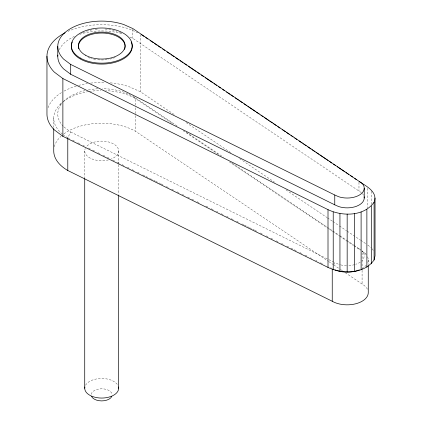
<?xml version="1.0" encoding="UTF-8"?>
<svg xmlns="http://www.w3.org/2000/svg" width="422" height="422" viewBox="0 0 422 422"><rect width="100%" height="100%" fill="white"/><g stroke="black" fill="none" stroke-linecap="round" stroke-linejoin="round"><path stroke-width="0.32" stroke-dasharray="2.11 1.58" d="M334.008 264.388L334.762 262.6L338.629 264.309A17.07 9.854 0 0 0 340.338 264.81M69.551 138.68L67.784 137.804L70.701 132.033L63.653 126.732M60.161 104.382L62.155 102.662M137.894 32.837L129.058 28.923A54.733 31.603 0 0 0 68.069 31.355M129.965 37.125L132.835 38.397L361.448 192.712M174.086 114.462L140.246 91.648L129.058 86.689A54.733 31.603 0 0 0 109.483 82.775M70.701 132.033L328.263 259.388M328.854 259.678L333.58 262.015M72.505 140.136L74.868 141.307M77.817 142.763L80.18 143.934M83.129 145.39L84.31 145.975M88.441 148.017L90.213 148.892M92.576 150.058L95.525 151.519M97.888 152.685L100.842 154.146M103.2 155.312L104.972 156.187M107.336 157.359L109.103 158.234M112.648 159.985L114.415 160.861M117.369 162.317L119.732 163.488M122.09 164.654L123.862 165.529M127.402 167.281L129.174 168.156M132.128 169.618L134.486 170.783M137.44 172.245L139.213 173.12M142.752 174.872L149.836 178.374M150.427 178.664L155.148 181.001M155.739 181.291L160.46 183.628M161.051 183.918L163.414 185.084M166.363 186.545L168.726 187.711M171.675 189.172L174.038 190.338M176.992 191.799L178.759 192.675M182.304 194.426L184.076 195.302M187.616 197.053L189.388 197.929M191.746 199.094L194.7 200.555M197.058 201.721L198.831 202.597M205.915 206.1L208.278 207.265M211.227 208.726L213.59 209.892M216.539 211.353L217.72 211.939M221.265 213.69L223.032 214.566M226.577 216.317L228.349 217.193M231.298 218.649L234.252 220.11M236.61 221.276L239.564 222.737M241.922 223.903L243.694 224.778M244.285 225.074L249.006 227.405M249.597 227.701L254.318 230.032M254.909 230.328L257.272 231.493M260.226 232.955L262.584 234.12M266.129 235.872L267.896 236.747M270.85 238.208L272.623 239.084M276.162 240.835L277.934 241.711M281.474 243.462L283.246 244.338M286.786 246.089L288.558 246.965M290.922 248.131L296.824 251.048M299.773 252.509L302.136 253.675M305.09 255.136L307.448 256.302M310.402 257.763L311.584 258.343M315.714 260.39L316.896 260.97M320.435 262.721L322.798 263.892M330.473 267.685L332.241 268.561M186.097 122.554L231.398 153.096M239.585 158.614L274.516 182.167M285.979 189.889L326.918 217.488M327.461 217.857L332.372 221.17M332.921 221.534L338.924 225.585M339.467 225.949L346.567 230.734M347.111 231.103L360.209 239.933M360.757 240.303L366.217 243.979M177.076 125.993L132.835 96.163L123.651 92.096A43.92 25.357 0 0 0 102.324 88.699M186.366 132.25L223.507 157.29M231.704 162.813L332.209 230.576M332.758 230.939L339.314 235.36M339.858 235.729L346.415 240.15M346.958 240.514L353.515 244.934M354.058 245.303L360.462 249.734M172.165 123.298L135.599 98.648L133.294 96.575M183.079 130.656L218.554 154.573M229.468 161.932L327.156 227.785M327.699 228.154L332.067 231.098M332.61 231.467L339.161 235.882M339.705 236.246L353.351 245.446M353.894 245.815L360.446 250.23M63.907 133.88A47.955 27.683 0 0 1 135.599 131.347L328.247 261.223M328.791 261.593L333.158 264.536M333.702 264.905L340.253 269.315M340.797 269.684L342.437 270.787M345.164 272.628L362.081 284.032A21.1 12.18 0 0 1 367.546 289.497M367.805 245.092L371.307 247.73M365.436 253.854L361.944 250.847A17.07 9.854 0 0 1 361.944 260.706M358.974 248.616L360.309 249.782M372.004 248.7L373.396 250.642M371.307 191.277L371.307 204.406M368.264 259.947L368.264 264.525M367.304 188.265L367.304 207.956M362.081 269.647L362.081 251.333A21.1 12.18 0 0 1 366.285 254.798M362.081 270.302L362.081 284.032M358.974 182.33L358.974 190.85M140.246 34.535L140.246 91.648M135.599 105.189L135.599 98.648A47.955 27.683 0 0 0 105.637 90.635M135.599 107.805L135.599 115M135.599 115.654L135.599 131.347M132.835 29.218L132.835 38.397M118.651 150.928L118.651 164.111M118.651 164.77L118.651 194.436M84.727 150.928L84.727 177.957M53.736 118.223L53.736 127.381M67.784 137.804A47.955 27.683 0 0 1 62.894 134.497M62.403 134.101A47.955 27.683 0 0 1 62.403 102.351M62.894 101.955A47.955 27.683 0 0 1 88.646 91.585M89.279 91.484A47.955 27.683 0 0 1 101.037 90.54M54.296 146.714A47.955 27.683 0 0 1 61.016 136.264M59.265 49.727A43.92 25.357 0 0 1 74.952 36.171M79.732 34.33A43.92 25.357 0 0 1 123.066 34.14M63.189 126.257A43.92 25.357 0 0 1 62.303 102.831M63.653 101.375A43.92 25.357 0 0 1 85.197 90.551M88.388 89.886A43.92 25.357 0 0 1 97.872 88.794M115.143 57.54A23.331 13.472 0 0 1 113.434 58.167M112.241 58.537A23.331 13.472 0 0 1 108.454 59.407M107.22 59.597A23.331 13.472 0 0 1 96.316 59.597M95.725 59.513A23.331 13.472 0 0 1 91.289 58.537M90.102 58.167A23.331 13.472 0 0 1 87.296 57.065M366.285 265.1A21.1 12.18 0 0 1 362.081 268.561M367.546 256.792A21.1 12.18 0 0 1 367.546 263.101M362.366 193.534A17.07 9.854 0 0 1 363.648 195.46M360.235 262.115A17.07 9.854 0 0 1 355.699 264.309M354.57 264.652A17.07 9.854 0 0 1 348.435 265.607M346.531 265.623A17.07 9.854 0 0 1 340.929 264.953M82.374 32.948A30.453 17.582 0 0 1 84.105 32.177M86.542 31.275A30.453 17.582 0 0 1 93.884 29.519M95.166 29.334A30.453 17.582 0 0 1 98.453 29.023M105.078 29.023A30.453 17.582 0 0 1 116.994 31.275M119.426 32.177A30.453 17.582 0 0 1 121.161 32.948M87.001 146.028A16.959 9.79 0 0 1 113.149 143.707A16.959 9.79 0 0 1 111.413 158.952M108.475 159.901A16.959 9.79 0 0 1 90.63 158.35A16.959 9.79 0 0 1 85.307 148.391M85.56 385.239A16.959 9.79 0 0 1 101.243 378.476A16.959 9.79 0 0 1 117.527 384.753M91.247 394.322A10.481 6.05 0 0 1 101.691 388.794A10.481 6.05 0 0 1 112.136 394.322M48.066 107.726A54.733 31.603 0 0 1 62.403 92.054M64.06 91.11A54.733 31.603 0 0 1 77.928 85.587M78.55 85.418A54.733 31.603 0 0 1 87.523 83.53M90.677 83.102A54.733 31.603 0 0 1 104.93 82.512"/><path stroke-width="0.63" d="M46.958 56.29L46.958 114.056A54.733 31.603 0 0 0 54.29 129.855L62.878 136.317L328.005 267.406C342.427 274.369 364.202 274.205 374.092 259.941L374.092 202.18C378.217 191.857 365.958 186.044 359.117 181.434M374.092 259.941L375.042 255.779L375.042 198.013M65.167 32.752A54.733 31.603 0 0 0 54.29 72.088L62.878 78.55L328.005 209.644C342.427 216.602 364.202 216.444 374.092 202.18M334.762 195.001L338.629 196.715A17.07 9.854 0 0 0 359.233 195.149A17.07 9.854 0 0 0 361.944 183.253L132.835 28.564L123.651 24.497A43.92 25.357 0 0 0 70.632 28.527A43.92 25.357 0 0 0 63.653 59.138L70.701 64.439L334.762 195.001L334.762 204.834L338.629 206.548A17.07 9.854 0 0 0 356.643 206.205A17.07 9.854 0 0 0 364.086 196.726M57.819 55.092A43.92 25.357 0 0 0 63.653 68.971L70.701 74.272L334.762 204.834M53.736 128.689L53.736 150.928A47.955 27.683 0 0 0 67.784 170.504L332.241 301.261A21.1 12.18 0 0 0 355.24 303.903A21.1 12.18 0 0 0 368.264 292.646L368.264 265.834M141.338 34.615L144.071 36.456M145.706 37.563L147.89 39.035M150.074 40.507L153.35 42.712M154.436 43.45L157.169 45.286M158.261 46.024L160.988 47.865M162.628 48.968L164.807 50.44M166.991 51.911L170.266 54.121M171.358 54.855L174.086 56.696M175.726 57.798L179.002 60.008M180.094 60.742L182.821 62.583M183.913 63.316L186.64 65.157M188.281 66.259L195.919 71.413M197.011 72.151L199.743 73.987M201.378 75.095L203.562 76.567M205.197 77.669L212.841 82.817M213.933 83.556L216.66 85.397M218.301 86.499L220.484 87.971M222.663 89.443L224.304 90.545M226.487 92.017L229.763 94.227M230.855 94.961L233.582 96.802M235.218 97.904L238.493 100.114M239.585 100.847L242.312 102.688M243.953 103.791L246.68 105.632M247.772 106.37L255.415 111.519M256.507 112.257L259.235 114.098M260.87 115.201L263.054 116.672M264.146 117.406L268.513 120.349M269.605 121.088L272.332 122.929M273.424 123.662L276.157 125.503M277.792 126.605L279.976 128.077M282.16 129.549L285.436 131.759M286.527 132.492L289.255 134.333M290.89 135.436L293.074 136.907M294.714 138.015L296.898 139.487M299.082 140.959L302.352 143.163M303.444 143.902L306.177 145.743M307.812 146.845L311.088 149.05M312.18 149.789L314.907 151.63M315.999 152.363L318.726 154.204M319.818 154.943L328.01 160.46M329.097 161.193L331.829 163.034M333.464 164.137L335.648 165.609M337.289 166.716L344.927 171.865M346.019 172.603L348.746 174.444M350.387 175.547L352.57 177.018M354.754 178.49L356.39 179.593M371.307 206.063L371.307 263.824M366.876 209.396L366.876 267.158M364.233 188.18L364.233 198.013M361.105 211.955L361.105 269.716M354.38 213.558L354.38 271.325M347.164 214.107L347.164 271.873M339.947 213.558L339.947 271.325M333.222 211.955L333.222 269.716M332.241 269.215L332.241 301.261M328.005 209.644L328.005 267.406M118.651 195.096L118.651 388.261M84.727 178.617L84.727 388.261M70.701 64.439L70.701 74.272M67.784 138.458L67.784 170.504M62.878 78.55L62.878 136.317M57.767 46.457L57.767 56.29M131.184 41.952A30.453 17.582 0 0 1 101.765 64.086A30.453 17.582 0 0 1 72.352 41.952M78.793 48.841A23.331 13.472 0 0 1 102.277 33.032A23.331 13.472 0 0 1 124.543 49.421M359.449 269.853A21.1 12.18 0 0 1 334.873 269.853M118.508 386.985A16.959 9.79 0 0 1 101.691 398.057A16.959 9.79 0 0 1 84.875 386.985M111.814 396.416A10.481 6.05 0 0 1 101.691 400.9A10.481 6.05 0 0 1 91.563 396.416M80.233 58.014A30.453 17.582 0 0 0 131.184 50.128A30.453 17.582 0 0 0 93.884 28.596A30.453 17.582 0 0 0 80.233 58.014M85.27 55.103A23.331 13.472 0 0 0 124.305 49.068A23.331 13.472 0 0 0 95.725 32.568A23.331 13.472 0 0 0 85.27 55.103"/></g></svg>
